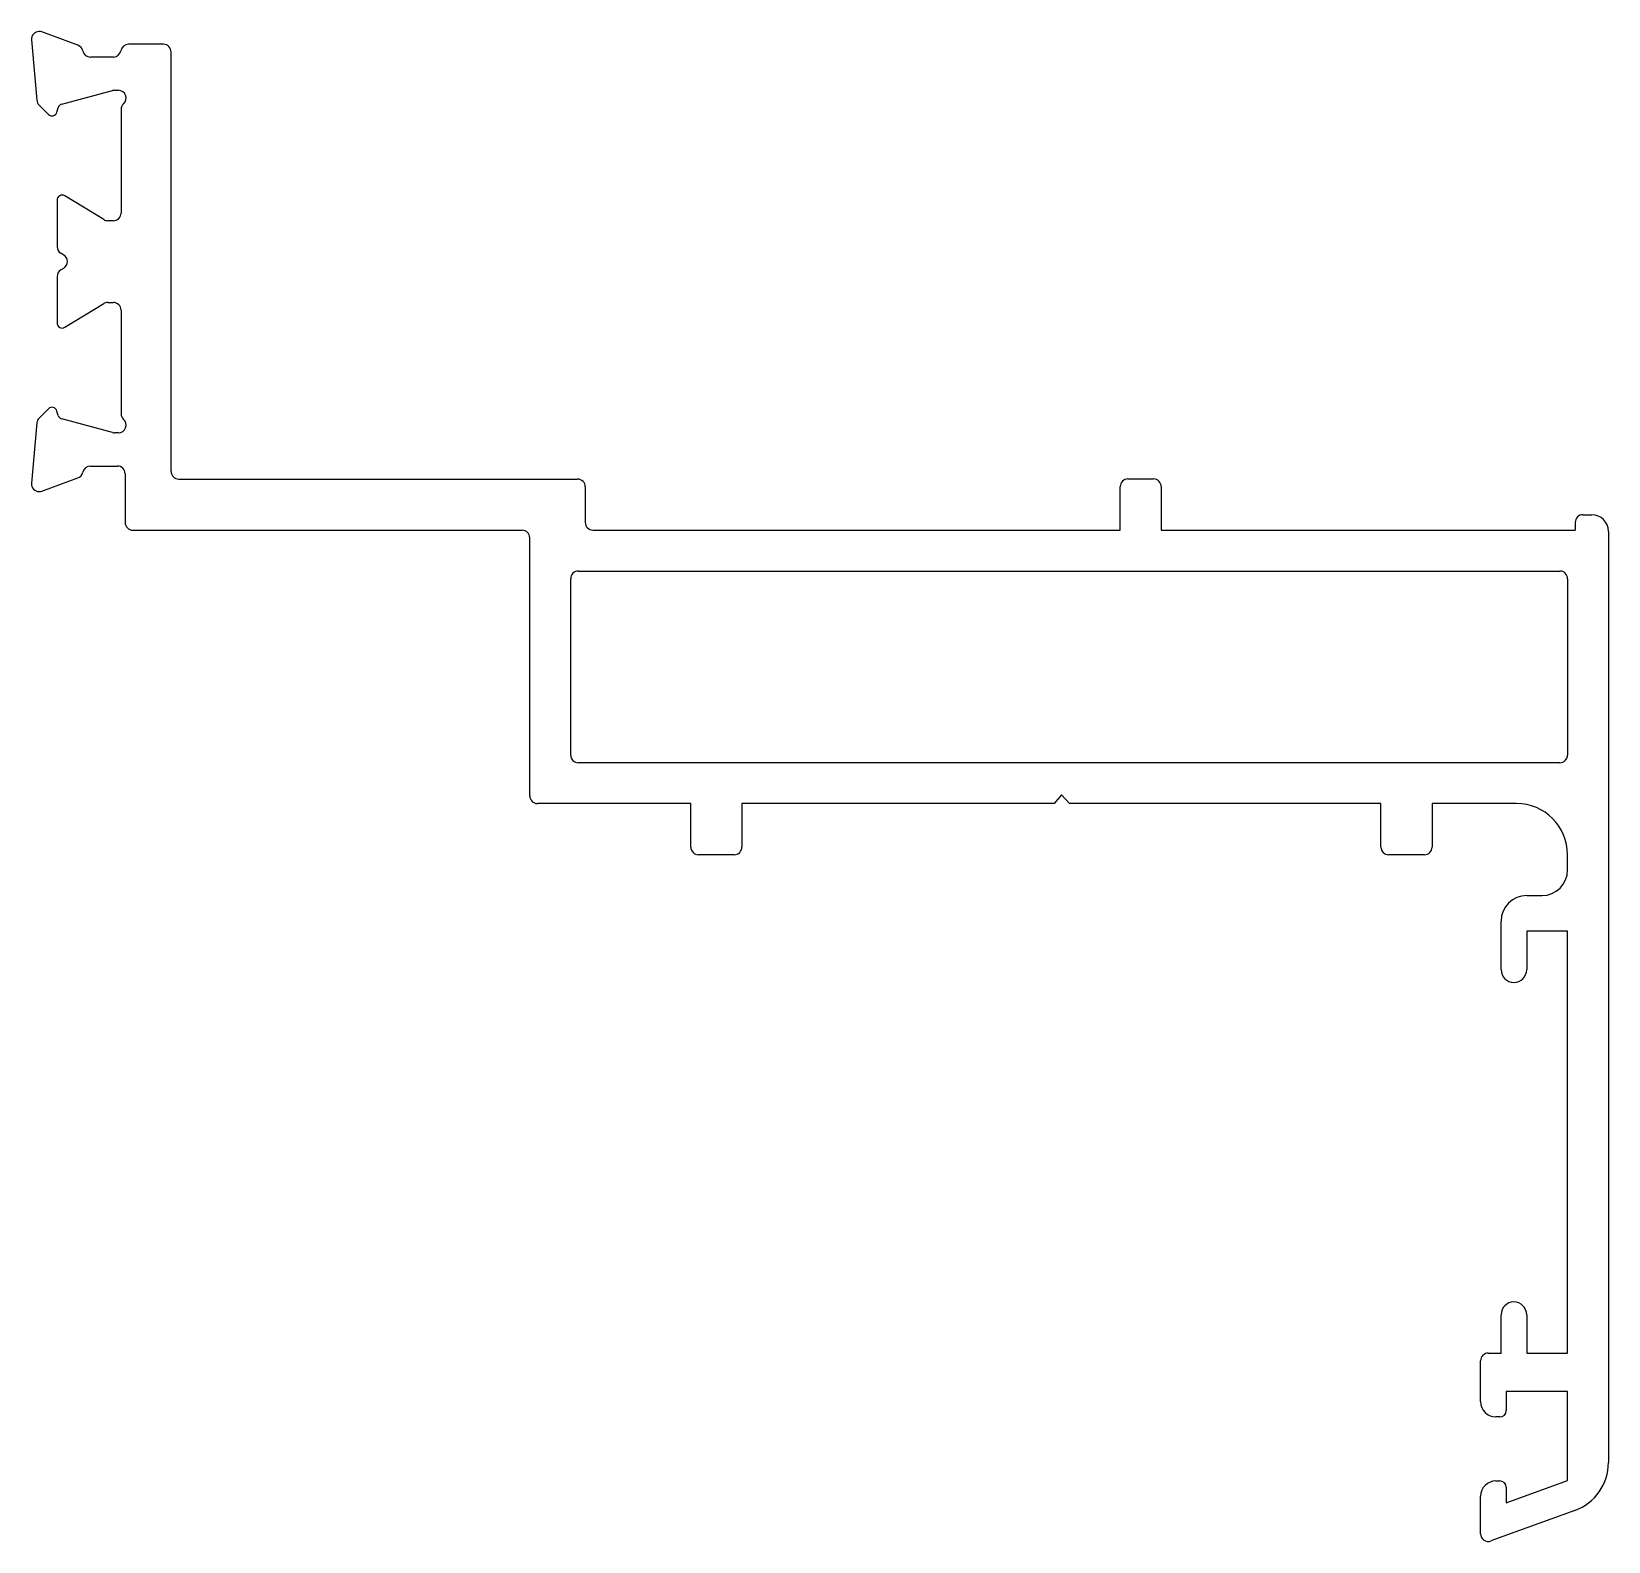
# Model space of a CAD drawing. Extents: x 319.3 to 381, y 694.2 to 753.3.
import ezdxf

# ---------------------------------------------------------------- set-up
doc = ezdxf.new("R2010")
doc.units = 0
doc.layers.get('0').update_dxf_attribs({"linetype": 'CONTINUOUS'})

msp = doc.modelspace()

# ---------------------------------------------------------------- linework, layer by layer
for p, q in [((319.275, 752.928), (319.482, 750.563)), ((321.087, 752.723), (319.674, 753.237)), ((324.435, 752.754), (323.065, 752.754)), ((322.474, 752.254), (321.574, 752.254)), ((324.735, 736.043), (324.735, 752.454)), ((320.453, 750.413), (322.435, 750.944)), ((322.513, 750.954), (322.674, 750.954)), ((319.568, 750.377), (319.932, 750.013)), ((320.267, 750.102), (320.312, 750.272)), ((322.774, 750.207), (322.774, 746.154)), ((320.274, 746.654), (320.274, 744.836)), ((322.096, 745.898), (320.578, 746.825)), ((322.474, 745.854), (322.253, 745.854)), ((320.531, 744.51), (320.417, 744.58)), ((320.417, 743.929), (320.531, 743.998)), ((320.274, 743.673), (320.274, 741.854)), ((320.578, 741.684), (322.096, 742.61)), ((322.253, 742.654), (322.474, 742.654)), ((322.774, 742.354), (322.774, 738.301)), ((319.932, 738.496), (319.568, 738.132)), ((319.482, 737.946), (319.275, 735.58)), ((320.312, 738.237), (320.267, 738.406)), ((322.435, 737.564), (320.453, 738.096)), ((322.674, 737.554), (322.513, 737.554)), ((321.574, 736.254), (322.635, 736.254)), ((319.674, 735.272), (321.087, 735.786)), ((322.935, 735.954), (322.935, 734.043)), ((325.035, 735.743), (340.638, 735.743)), ((340.938, 735.443), (340.938, 734.047)), ((361.867, 733.747), (361.867, 735.447)), ((362.167, 735.747), (363.167, 735.747)), ((363.467, 735.447), (363.467, 733.747)), ((379.965, 734.349), (380.315, 734.349)), ((323.235, 733.743), (338.465, 733.743)), ((341.238, 733.747), (361.867, 733.747)), ((363.467, 733.747), (379.665, 733.747)), ((379.665, 734.049), (379.665, 733.747)), ((380.965, 733.699), (380.965, 697.268)), ((338.765, 723.347), (338.765, 733.443)), ((340.365, 724.947), (340.365, 731.847)), ((340.665, 732.147), (379.065, 732.147)), ((379.365, 731.847), (379.365, 724.947)), ((379.065, 724.647), (340.665, 724.647)), ((345.065, 723.047), (339.065, 723.047)), ((345.065, 721.347), (345.065, 723.047)), ((347.065, 723.047), (347.065, 721.347)), ((359.285, 723.047), (347.065, 723.047)), ((359.565, 723.383), (359.285, 723.047)), ((359.885, 723.047), (359.565, 723.383)), ((372.065, 723.047), (359.885, 723.047)), ((372.065, 721.347), (372.065, 723.047)), ((374.065, 723.047), (374.065, 721.347)), ((377.365, 723.047), (374.065, 723.047)), ((346.765, 721.047), (345.365, 721.047)), ((373.765, 721.047), (372.365, 721.047)), ((379.365, 720.449), (379.365, 721.047)), ((377.765, 719.449), (378.365, 719.449)), ((376.765, 716.549), (376.765, 718.449)), ((377.765, 718.049), (377.765, 716.549)), ((379.365, 718.049), (377.765, 718.049)), ((379.365, 701.548), (379.365, 718.049)), ((376.765, 701.548), (376.765, 703.048)), ((377.765, 703.048), (377.765, 701.548)), ((376.265, 701.548), (376.765, 701.548)), ((377.765, 701.548), (379.365, 701.548)), ((375.965, 699.648), (375.965, 701.248)), ((376.965, 700.048), (376.965, 699.298)), ((379.365, 700.048), (376.965, 700.048)), ((379.365, 696.563), (379.365, 700.048)), ((376.715, 699.048), (376.565, 699.048)), ((376.565, 696.548), (376.715, 696.548)), ((376.965, 695.689), (379.365, 696.563)), ((375.965, 694.476), (375.965, 695.948)), ((376.965, 696.298), (376.965, 695.689)), ((379.649, 695.389), (376.367, 694.195))]:
    msp.add_line(p, q)
for centre, radius, start, end in [((319.574, 752.954), 0.3, 90, 185), ((319.577, 752.973), 0.281, 69.71969, 90.66397), ((320.984, 752.441), 0.3, 10.90428, 70), ((323.065, 752.454), 0.3, 90, 170.40593), ((324.435, 752.454), 0.3, 0, 90), ((321.574, 752.554), 0.3, 190.90428, 270), ((322.474, 752.554), 0.3, 270, 350.40593), ((322.513, 750.654), 0.3, 90, 105), ((322.674, 750.654), 0.3, 311.81031, 90), ((319.78, 750.589), 0.3, 185, 225), ((320.505, 750.22), 0.2, 105, 165), ((323.074, 750.207), 0.3, 131.81031, 180), ((320.074, 750.154), 0.2, 225, 345), ((320.474, 746.654), 0.2, 58.60449, 180), ((322.253, 746.154), 0.3, 238.60449, 270), ((322.474, 746.154), 0.3, 270, 0), ((320.574, 744.836), 0.3, 180, 238.60449), ((320.375, 744.254), 0.3, 301.39551, 58.60449), ((320.574, 743.673), 0.3, 121.39551, 180), ((322.253, 742.354), 0.3, 90, 121.39551), ((322.474, 742.354), 0.3, 359.95068, 89.9508), ((320.474, 741.854), 0.2, 180, 301.39551), ((320.074, 738.354), 0.2, 15, 135), ((319.78, 737.92), 0.3, 135, 175), ((320.505, 738.289), 0.2, 195, 255), ((322.674, 737.854), 0.3, 270, 48.18969), ((323.074, 738.301), 0.3, 180, 228.18969), ((322.513, 737.854), 0.3, 255, 270), ((320.984, 736.068), 0.3, 290, 349.09572), ((321.574, 735.954), 0.3, 90, 169.09572), ((322.635, 735.954), 0.3, 0, 90), ((325.035, 736.043), 0.3, 180, 270), ((319.574, 735.554), 0.3, 175, 270), ((340.638, 735.443), 0.3, 0, 90), ((362.167, 735.447), 0.3, 90, 180), ((363.167, 735.447), 0.3, 0, 90), ((319.577, 735.535), 0.281, 269.33603, 290.28031), ((379.965, 734.049), 0.3, 90, 180), ((380.315, 733.699), 0.65, 0, 90), ((323.235, 734.043), 0.3, 180, 270), ((338.465, 733.443), 0.3, 0, 90), ((341.238, 734.047), 0.3, 180, 270), ((340.665, 731.847), 0.3, 90, 180), ((379.065, 731.847), 0.3, 0, 90), ((340.665, 724.947), 0.3, 180, 270), ((379.065, 724.947), 0.3, 270, 0), ((339.065, 723.347), 0.3, 180, 270), ((377.365, 721.047), 2, 0, 90), ((345.365, 721.347), 0.3, 180, 270), ((346.765, 721.347), 0.3, 270, 0), ((372.365, 721.347), 0.3, 180, 270), ((373.765, 721.347), 0.3, 270, 0), ((378.365, 720.449), 1, 270, 0), ((377.765, 718.449), 1, 90, 180), ((377.265, 716.549), 0.5, 180, 0), ((377.265, 703.048), 0.5, 0, 180), ((376.265, 701.248), 0.3, 90, 180), ((376.565, 699.648), 0.6, 180, 270), ((376.715, 699.298), 0.25, 270, 0), ((378.965, 697.268), 2, 290, 0), ((376.565, 695.948), 0.6, 90, 180), ((376.715, 696.298), 0.25, 0, 90), ((376.265, 694.476), 0.3, 180, 290)]:
    msp.add_arc(centre, radius, start, end)

doc.saveas('drawing.dxf')
